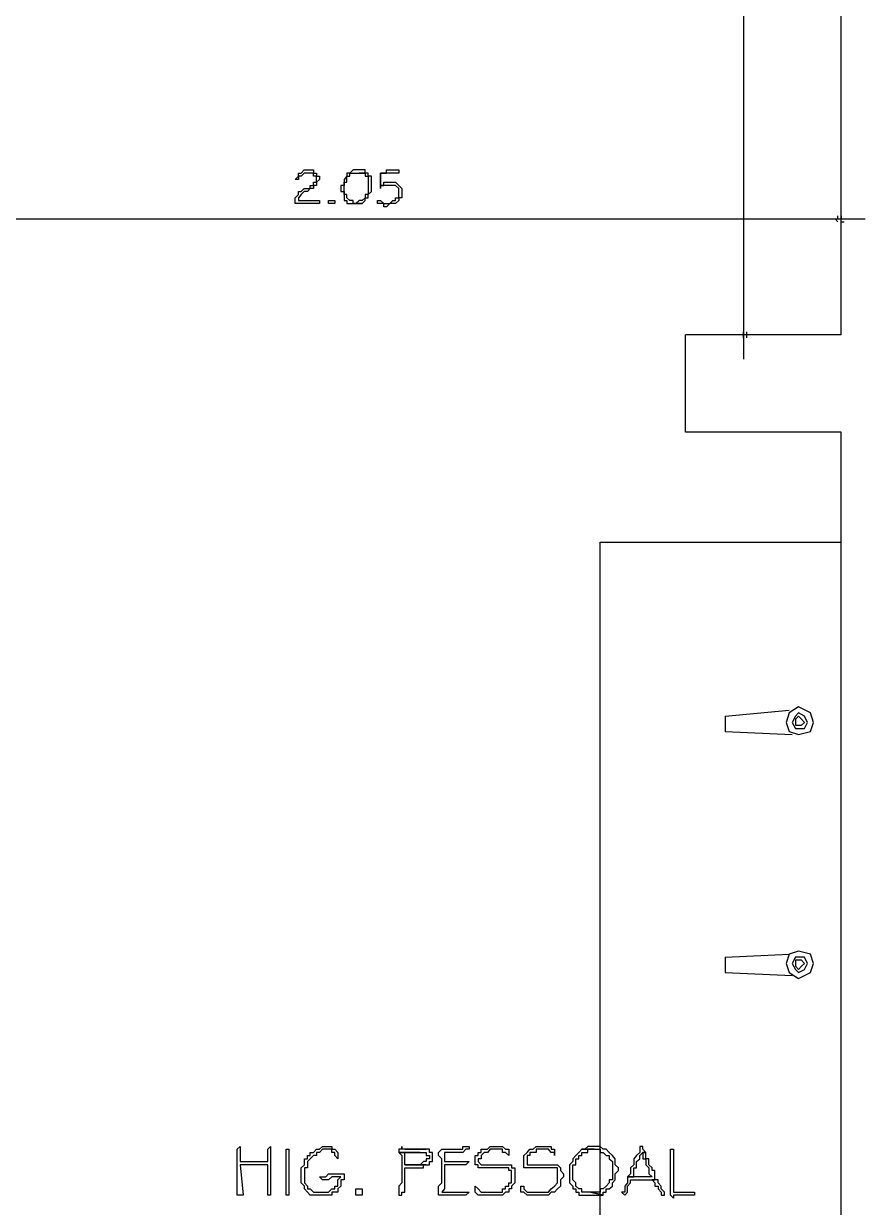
# Model space of a CAD drawing. Header units: millimetres. Extents: x -518.8 to -461.2, y 3.5 to 44.2.
# Drawn here: x -493.014 to -491.257, y 21.059 to 23.529 of the extents above; entities that cross this region are included whole.
import ezdxf

# ---------------------------------------------------------------- set-up
doc = ezdxf.new("R2010")
doc.units = ezdxf.units.MM
doc.header["$MEASUREMENT"] = 0
for name, color, linetype in [('10', 10, 'Continuous'), ('16', 16, 'Continuous'), ('4', 4, 'Continuous'), ('MYSOLIDS', 7, 'Continuous')]:
    doc.layers.add(name, color=color, linetype=linetype)

msp = doc.modelspace()

# ---------------------------------------------------------------- linework, layer by layer
at = {"layer": '10'}
for points in [[(-491.3075, 22.8789), (-491.3075, 24.2413)], [(-491.3075, 22.8789), (-491.6324, 22.8789)], [(-491.6324, 22.6759), (-491.6324, 22.8789)], [(-491.3075, 22.6759), (-491.6324, 22.6759)], [(-491.3075, 19.2887), (-491.3075, 22.6759)]]:
    msp.add_lwpolyline(points, dxfattribs=at)
at = {"layer": '16'}
for points in [[(-491.5113, 25.8398), (-491.5113, 22.8285)], [(-491.3075, 22.93), (-491.3075, 23.1721)], [(-493.4151, 23.121), (-491.2572, 23.121)], [(-491.3143, 23.115), (-491.3203, 23.121)], [(-491.3143, 23.121), (-491.3143, 23.121), (-491.3143, 23.121), (-491.3143, 23.1278)], [(-491.3075, 23.1278), (-491.3075, 23.121), (-491.3075, 23.121), (-491.3015, 23.121)], [(-491.3075, 23.115), (-491.3075, 23.115), (-491.3075, 23.115), (-491.3015, 23.115)], [(-491.3587, 22.8789), (-491.5564, 22.8789)], [(-491.5113, 22.8729), (-491.5113, 22.8789), (-491.5113, 22.8789), (-491.5113, 22.8789), (-491.5113, 22.8789), (-491.5113, 22.8857)], [(-491.5053, 22.8857), (-491.5053, 22.8789), (-491.5053, 22.8789), (-491.5053, 22.8789), (-491.5053, 22.8789), (-491.5053, 22.8729)]]:
    msp.add_lwpolyline(points, dxfattribs=at)
at = {"layer": '4'}
for points in [[(-491.3075, 19.5879), (-491.8105, 19.5879), (-491.8105, 22.4466), (-491.8105, 22.4466), (-491.3075, 22.4466)], [(-491.5496, 22.0834), (-491.4158, 22.0962)], [(-491.5496, 22.0834), (-491.5496, 22.0518), (-491.5496, 22.0518), (-491.4098, 22.0451)], [(-491.3654, 22.0706), (-491.3714, 22.0902), (-491.397, 22.103), (-491.4158, 22.0902), (-491.4226, 22.0706), (-491.4158, 22.0518), (-491.397, 22.0451), (-491.3714, 22.0518), (-491.3654, 22.0706)], [(-491.3782, 22.0706), (-491.3842, 22.0834), (-491.397, 22.0902), (-491.403, 22.0834), (-491.4098, 22.0706), (-491.403, 22.0578), (-491.397, 22.0578), (-491.3842, 22.0578), (-491.3782, 22.0706)], [(-491.3842, 22.0706), (-491.3902, 22.0774), (-491.397, 22.0834), (-491.403, 22.0774), (-491.403, 22.0706), (-491.403, 22.0646), (-491.397, 22.0646), (-491.3902, 22.0646), (-491.3842, 22.0706)], [(-491.5496, 21.5804), (-491.4158, 21.5872)], [(-491.3654, 21.5676), (-491.3714, 21.5872), (-491.397, 21.5932), (-491.4158, 21.5872), (-491.4226, 21.5676), (-491.4158, 21.5488), (-491.397, 21.536), (-491.3714, 21.5488), (-491.3654, 21.5676)], [(-491.5496, 21.5804), (-491.5496, 21.5488), (-491.5496, 21.5488), (-491.4098, 21.5421)], [(-491.3782, 21.5676), (-491.3842, 21.5804), (-491.397, 21.5804), (-491.403, 21.5804), (-491.4098, 21.5676), (-491.403, 21.5548), (-491.397, 21.5488), (-491.3842, 21.5548), (-491.3782, 21.5676)], [(-491.3842, 21.5676), (-491.3902, 21.5744), (-491.397, 21.5744), (-491.403, 21.5744), (-491.403, 21.5676), (-491.403, 21.5616), (-491.397, 21.5548), (-491.3902, 21.5616), (-491.3842, 21.5676)]]:
    msp.add_lwpolyline(points, dxfattribs=at)
at = {"layer": 'MYSOLIDS'}
for points in [[(-492.4406, 23.1594), (-492.403, 23.1594), (-492.3963, 23.1594), (-492.3963, 23.1594), (-492.3963, 23.1533), (-492.3963, 23.1533), (-492.3963, 23.1533), (-492.3963, 23.1533), (-492.403, 23.1533), (-492.403, 23.1533), (-492.4406, 23.1533), (-492.4406, 23.1533), (-492.4406, 23.1533), (-492.4474, 23.1533), (-492.4474, 23.1533), (-492.4474, 23.1533), (-492.4474, 23.1533), (-492.4474, 23.1533), (-492.4474, 23.1533), (-492.4474, 23.1594), (-492.4474, 23.1594), (-492.4474, 23.1654), (-492.4474, 23.1654), (-492.4474, 23.1654), (-492.4406, 23.1721), (-492.4406, 23.1721), (-492.4406, 23.1782), (-492.4346, 23.1782), (-492.4346, 23.1782), (-492.4346, 23.1782), (-492.4346, 23.1782), (-492.4286, 23.1849), (-492.4218, 23.1849), (-492.4218, 23.1849), (-492.4158, 23.1849), (-492.4158, 23.1909), (-492.4158, 23.1909), (-492.4158, 23.1909), (-492.409, 23.1909), (-492.409, 23.1977), (-492.409, 23.1977), (-492.403, 23.1977), (-492.403, 23.2037), (-492.403, 23.2037), (-492.403, 23.2105), (-492.403, 23.2105), (-492.409, 23.2105), (-492.409, 23.2165), (-492.409, 23.2165), (-492.4158, 23.2165), (-492.4158, 23.2165), (-492.4218, 23.2165), (-492.4218, 23.2165), (-492.4286, 23.2165), (-492.4286, 23.2165), (-492.4286, 23.2165), (-492.4346, 23.2105), (-492.4346, 23.2105), (-492.4406, 23.2105), (-492.4406, 23.2105), (-492.4406, 23.2037), (-492.4406, 23.2037), (-492.4406, 23.2037), (-492.4406, 23.2037), (-492.4474, 23.2037), (-492.4474, 23.2037), (-492.4474, 23.2037), (-492.4474, 23.2037), (-492.4474, 23.2037), (-492.4406, 23.2105), (-492.4406, 23.2105), (-492.4406, 23.2165), (-492.4406, 23.2165), (-492.4346, 23.2165), (-492.4346, 23.2165), (-492.4346, 23.2165), (-492.4286, 23.2233), (-492.4286, 23.2233), (-492.4218, 23.2233), (-492.4218, 23.2233), (-492.4218, 23.2233), (-492.4158, 23.2233), (-492.4158, 23.2233), (-492.409, 23.2233), (-492.409, 23.2165), (-492.403, 23.2165), (-492.403, 23.2165), (-492.403, 23.2165), (-492.403, 23.2105), (-492.3963, 23.2105), (-492.3963, 23.2037), (-492.3963, 23.2037), (-492.3963, 23.2037), (-492.403, 23.1977), (-492.403, 23.1977), (-492.403, 23.1909), (-492.403, 23.1909), (-492.403, 23.1909), (-492.409, 23.1909), (-492.409, 23.1849), (-492.409, 23.1849), (-492.4158, 23.1849), (-492.4158, 23.1849), (-492.4218, 23.1782), (-492.4218, 23.1782), (-492.4286, 23.1782), (-492.4286, 23.1782), (-492.4346, 23.1721), (-492.4346, 23.1721), (-492.4346, 23.1721), (-492.4406, 23.1654), (-492.4406, 23.1654), (-492.4406, 23.1654), (-492.4406, 23.1594), (-492.4406, 23.1594), (-492.4406, 23.1594), (-492.4406, 23.1594), (-492.4406, 23.1594)], [(-492.3136, 23.2233), (-492.3203, 23.2233), (-492.3203, 23.2233), (-492.3263, 23.2233), (-492.3263, 23.2233), (-492.3331, 23.2165), (-492.3331, 23.2165), (-492.3331, 23.2165), (-492.3391, 23.2165), (-492.3391, 23.2105), (-492.3391, 23.2105), (-492.3451, 23.2037), (-492.3451, 23.2037), (-492.3451, 23.1977), (-492.3451, 23.1977), (-492.3451, 23.1977), (-492.3451, 23.1909), (-492.3519, 23.1909), (-492.3519, 23.1849), (-492.3519, 23.1849), (-492.3519, 23.1849), (-492.3519, 23.1782), (-492.3451, 23.1782), (-492.3451, 23.1721), (-492.3451, 23.1721), (-492.3451, 23.1654), (-492.3451, 23.1654), (-492.3451, 23.1594), (-492.3391, 23.1594), (-492.3391, 23.1594), (-492.3391, 23.1533), (-492.3331, 23.1533), (-492.3331, 23.1533), (-492.3331, 23.1533), (-492.3263, 23.1533), (-492.3263, 23.1533), (-492.3203, 23.1533), (-492.3203, 23.1533), (-492.3136, 23.1533), (-492.3136, 23.1533), (-492.3075, 23.1533), (-492.3075, 23.1533), (-492.3203, 23.1533), (-492.3203, 23.1533), (-492.3263, 23.1533), (-492.3263, 23.1594), (-492.3331, 23.1594), (-492.3331, 23.1594), (-492.3331, 23.1594), (-492.3391, 23.1654), (-492.3391, 23.1654), (-492.3391, 23.1654), (-492.3391, 23.1721), (-492.3451, 23.1721), (-492.3451, 23.1782), (-492.3451, 23.1782), (-492.3451, 23.1849), (-492.3451, 23.1849), (-492.3451, 23.1909), (-492.3451, 23.1909), (-492.3451, 23.1977), (-492.3391, 23.1977), (-492.3391, 23.2037), (-492.3391, 23.2037), (-492.3391, 23.2037), (-492.3391, 23.2105), (-492.3331, 23.2105), (-492.3331, 23.2105), (-492.3331, 23.2165), (-492.3263, 23.2165), (-492.3263, 23.2165), (-492.3203, 23.2165), (-492.3203, 23.2165), (-492.3136, 23.2165), (-492.3008, 23.2165), (-492.3008, 23.2233), (-492.3075, 23.2233), (-492.3075, 23.2233), (-492.3136, 23.2233), (-492.3136, 23.2233), (-492.3136, 23.2233)], [(-492.2692, 23.2165), (-492.2692, 23.2105), (-492.2692, 23.2105), (-492.2692, 23.2105), (-492.2692, 23.2037), (-492.2692, 23.1977), (-492.2692, 23.1977), (-492.2692, 23.1909), (-492.2692, 23.1909), (-492.2624, 23.1909), (-492.2624, 23.1977), (-492.2564, 23.1977), (-492.2564, 23.1977), (-492.2564, 23.1977), (-492.2496, 23.1977), (-492.2496, 23.1977), (-492.2496, 23.1977), (-492.2436, 23.1977), (-492.2376, 23.1977), (-492.2376, 23.1977), (-492.2376, 23.1977), (-492.2308, 23.1909), (-492.2308, 23.1909), (-492.2308, 23.1909), (-492.2248, 23.1849), (-492.2248, 23.1849), (-492.2248, 23.1782), (-492.2248, 23.1782), (-492.2248, 23.1782), (-492.2248, 23.1721), (-492.2248, 23.1721), (-492.2248, 23.1654), (-492.2248, 23.1654), (-492.2308, 23.1654), (-492.2308, 23.1594), (-492.2308, 23.1594), (-492.2308, 23.1594), (-492.2376, 23.1533), (-492.2376, 23.1533), (-492.2436, 23.1533), (-492.2436, 23.1533), (-492.2496, 23.1533), (-492.2496, 23.1533), (-492.2564, 23.1466), (-492.2564, 23.1466), (-492.2624, 23.1466), (-492.2624, 23.1533), (-492.2692, 23.1533), (-492.2692, 23.1533), (-492.2692, 23.1533), (-492.2752, 23.1533), (-492.2752, 23.1594), (-492.2752, 23.1594), (-492.2752, 23.1594), (-492.2752, 23.1594), (-492.2752, 23.1594), (-492.2752, 23.1594), (-492.2692, 23.1594), (-492.2692, 23.1594), (-492.2692, 23.1594), (-492.2692, 23.1594), (-492.2692, 23.1594), (-492.2624, 23.1533), (-492.2624, 23.1533), (-492.2624, 23.1533), (-492.2564, 23.1533), (-492.2564, 23.1533), (-492.2564, 23.1533), (-492.2496, 23.1533), (-492.2496, 23.1533), (-492.2436, 23.1594), (-492.2436, 23.1594), (-492.2376, 23.1594), (-492.2376, 23.1594), (-492.2376, 23.1654), (-492.2308, 23.1654), (-492.2308, 23.1654), (-492.2308, 23.1721), (-492.2308, 23.1721), (-492.2308, 23.1782), (-492.2308, 23.1782), (-492.2308, 23.1849), (-492.2308, 23.1849), (-492.2376, 23.1909), (-492.2376, 23.1909), (-492.2376, 23.1909), (-492.2376, 23.1909), (-492.2436, 23.1909), (-492.2436, 23.1909), (-492.2496, 23.1909), (-492.2496, 23.1909), (-492.2564, 23.1909), (-492.2564, 23.1909), (-492.2564, 23.1909), (-492.2624, 23.1909), (-492.2624, 23.1909), (-492.2624, 23.1909), (-492.2692, 23.1909), (-492.2692, 23.1849), (-492.2692, 23.1849), (-492.2692, 23.1849), (-492.2692, 23.1849), (-492.2692, 23.1909), (-492.2692, 23.1909), (-492.2692, 23.1909), (-492.2692, 23.1977), (-492.2692, 23.1977), (-492.2692, 23.2037), (-492.2692, 23.2037), (-492.2692, 23.2105), (-492.2692, 23.2105), (-492.2692, 23.2165), (-492.2692, 23.2165), (-492.2692, 23.2165), (-492.2692, 23.2165), (-492.2692, 23.2165), (-492.2692, 23.2165), (-492.2624, 23.2165), (-492.2624, 23.2165), (-492.2564, 23.2165), (-492.2564, 23.2233), (-492.2496, 23.2233), (-492.2496, 23.2233), (-492.2436, 23.2233), (-492.2436, 23.2233), (-492.2376, 23.2233), (-492.2376, 23.2233), (-492.2308, 23.2233), (-492.2308, 23.2233), (-492.2308, 23.2233), (-492.2308, 23.2233), (-492.2308, 23.2233), (-492.2308, 23.2165), (-492.2308, 23.2165), (-492.2308, 23.2165), (-492.2308, 23.2165), (-492.2308, 23.2165), (-492.2376, 23.2165), (-492.2376, 23.2165), (-492.2436, 23.2165), (-492.2436, 23.2165), (-492.2496, 23.2165), (-492.2564, 23.2165), (-492.2564, 23.2165), (-492.2624, 23.2165), (-492.2624, 23.2165), (-492.2692, 23.2165), (-492.2692, 23.2165), (-492.2692, 23.2165), (-492.2692, 23.2165)], [(-492.3008, 23.2165), (-492.3136, 23.2165), (-492.3136, 23.2165), (-492.3075, 23.2165), (-492.3075, 23.2165), (-492.3008, 23.2165), (-492.3008, 23.2105), (-492.3008, 23.2105), (-492.3008, 23.2105), (-492.2948, 23.2105), (-492.2948, 23.2037), (-492.2948, 23.2037), (-492.2948, 23.1977), (-492.2948, 23.1977), (-492.2948, 23.1909), (-492.2948, 23.1909), (-492.2948, 23.1849), (-492.2948, 23.1849), (-492.2948, 23.1782), (-492.2948, 23.1782), (-492.2948, 23.1782), (-492.2948, 23.1782), (-492.2948, 23.1721), (-492.3008, 23.1721), (-492.3008, 23.1654), (-492.3008, 23.1654), (-492.3075, 23.1594), (-492.3075, 23.1594), (-492.3075, 23.1594), (-492.3136, 23.1594), (-492.3136, 23.1594), (-492.3203, 23.1533), (-492.3203, 23.1533), (-492.3075, 23.1533), (-492.3075, 23.1533), (-492.3008, 23.1594), (-492.3008, 23.1594), (-492.3008, 23.1654), (-492.2948, 23.1654), (-492.2948, 23.1654), (-492.2948, 23.1721), (-492.2948, 23.1721), (-492.288, 23.1782), (-492.288, 23.1782), (-492.288, 23.1849), (-492.288, 23.1849), (-492.288, 23.1909), (-492.288, 23.1909), (-492.288, 23.1909), (-492.288, 23.1977), (-492.288, 23.2037), (-492.288, 23.2037), (-492.288, 23.2105), (-492.2948, 23.2105), (-492.2948, 23.2105), (-492.2948, 23.2165), (-492.2948, 23.2165), (-492.2948, 23.2165), (-492.3008, 23.2165), (-492.3008, 23.2165)], [(-492.3707, 23.1533), (-492.3775, 23.1533), (-492.3775, 23.1533), (-492.3775, 23.1533), (-492.3775, 23.1533), (-492.3775, 23.1594), (-492.3707, 23.1594), (-492.3707, 23.1594), (-492.3707, 23.1594), (-492.3647, 23.1594), (-492.3647, 23.1594), (-492.3647, 23.1594), (-492.3647, 23.1594), (-492.3647, 23.1533), (-492.3707, 23.1533), (-492.3707, 23.1533), (-492.3707, 23.1533), (-492.3707, 23.1533), (-492.3707, 23.1533), (-492.3707, 23.1533)], [(-492.5045, 21.1473), (-492.5113, 21.1473), (-492.5113, 21.1473), (-492.5173, 21.1473), (-492.5241, 21.1473), (-492.5301, 21.1473), (-492.5301, 21.1473), (-492.5361, 21.1473), (-492.5361, 21.1473), (-492.5429, 21.1473), (-492.5489, 21.1473), (-492.5557, 21.1473), (-492.5557, 21.1473), (-492.5617, 21.1473), (-492.5557, 21.0842), (-492.5617, 21.0842), (-492.5617, 21.0842), (-492.5617, 21.0842), (-492.5617, 21.0842), (-492.5617, 21.0842), (-492.5617, 21.0842), (-492.5684, 21.0842), (-492.5684, 21.0842), (-492.5684, 21.1797), (-492.5684, 21.1797), (-492.5684, 21.1797), (-492.5617, 21.1857), (-492.5617, 21.1857), (-492.5617, 21.1797), (-492.5617, 21.1797), (-492.5617, 21.1797), (-492.5617, 21.1797), (-492.5617, 21.1541), (-492.5557, 21.1541), (-492.5489, 21.1541), (-492.5429, 21.1541), (-492.5429, 21.1541), (-492.5361, 21.1541), (-492.5301, 21.1541), (-492.5301, 21.1541), (-492.5241, 21.1541), (-492.5173, 21.1541), (-492.5113, 21.1541), (-492.5113, 21.1541), (-492.5045, 21.1541), (-492.5045, 21.1601), (-492.5045, 21.1669), (-492.5045, 21.1669), (-492.5045, 21.1729), (-492.5045, 21.1797), (-492.5045, 21.1797), (-492.5045, 21.1797), (-492.5045, 21.1797), (-492.4985, 21.1857), (-492.4985, 21.1857), (-492.4985, 21.1797), (-492.4985, 21.1797), (-492.4985, 21.1797), (-492.4985, 21.1797), (-492.4985, 21.1797), (-492.4985, 21.1729), (-492.4985, 21.1669), (-492.4985, 21.1601), (-492.4985, 21.1601), (-492.4985, 21.1541), (-492.4985, 21.1473), (-492.4985, 21.1413), (-492.4985, 21.1413), (-492.4985, 21.1353), (-492.4985, 21.1285), (-492.4985, 21.1285), (-492.4985, 21.1225), (-492.4985, 21.1157), (-492.4985, 21.1097), (-492.4985, 21.1097), (-492.4985, 21.103), (-492.4985, 21.0969), (-492.4985, 21.0902), (-492.4985, 21.0902), (-492.4985, 21.0902), (-492.4985, 21.0842), (-492.4985, 21.0842), (-492.4985, 21.0842), (-492.4985, 21.0842), (-492.4985, 21.0842), (-492.5045, 21.0842), (-492.5045, 21.0842), (-492.5045, 21.0902), (-492.5045, 21.0902), (-492.5045, 21.0902), (-492.5045, 21.0902), (-492.5045, 21.0969), (-492.5045, 21.103), (-492.5045, 21.1097), (-492.5045, 21.1097), (-492.5045, 21.1157), (-492.5045, 21.1225), (-492.5045, 21.1225), (-492.5045, 21.1285), (-492.5045, 21.1353), (-492.5045, 21.1413), (-492.5045, 21.1413), (-492.5045, 21.1473), (-492.5045, 21.1473), (-492.5045, 21.1473), (-492.5045, 21.1473), (-492.5045, 21.1473)], [(-492.4602, 21.1225), (-492.4602, 21.1225), (-492.4602, 21.1157), (-492.4602, 21.1097), (-492.4602, 21.103), (-492.4602, 21.103), (-492.4602, 21.0969), (-492.4602, 21.0902), (-492.4602, 21.0902), (-492.4602, 21.0902), (-492.4602, 21.0842), (-492.4602, 21.0842), (-492.4602, 21.0842), (-492.4602, 21.0842), (-492.4662, 21.0842), (-492.4662, 21.0842), (-492.4662, 21.0842), (-492.4662, 21.0842), (-492.4662, 21.0842), (-492.4662, 21.0842), (-492.4662, 21.0902), (-492.4662, 21.0969), (-492.4662, 21.0969), (-492.4662, 21.103), (-492.4662, 21.1097), (-492.4662, 21.1157), (-492.4662, 21.1157), (-492.4662, 21.1225), (-492.4662, 21.1285), (-492.4662, 21.1353), (-492.4662, 21.1353), (-492.4662, 21.1413), (-492.4662, 21.1473), (-492.4662, 21.1541), (-492.4662, 21.1541), (-492.4662, 21.1601), (-492.4662, 21.1669), (-492.4662, 21.1669), (-492.4662, 21.1729), (-492.4662, 21.1797), (-492.4662, 21.1797), (-492.4662, 21.1797), (-492.4662, 21.1797), (-492.4662, 21.1797), (-492.4602, 21.1797), (-492.4602, 21.1797), (-492.4602, 21.1797), (-492.4602, 21.1797), (-492.4602, 21.1797), (-492.4602, 21.1797), (-492.4602, 21.1729), (-492.4602, 21.1729), (-492.4602, 21.1669), (-492.4602, 21.1669), (-492.4602, 21.1601), (-492.4602, 21.1541), (-492.4602, 21.1473), (-492.4602, 21.1473), (-492.4602, 21.1413), (-492.4602, 21.1353), (-492.4602, 21.1285), (-492.4602, 21.1285), (-492.4602, 21.1225), (-492.4602, 21.1225), (-492.4602, 21.1225), (-492.4602, 21.1225)], [(-492.3519, 21.1225), (-492.3579, 21.1225), (-492.3647, 21.1225), (-492.3707, 21.1225), (-492.3707, 21.1225), (-492.3775, 21.1157), (-492.3835, 21.1157), (-492.3902, 21.1157), (-492.3902, 21.1157), (-492.3902, 21.1157), (-492.3902, 21.1157), (-492.3963, 21.1225), (-492.3963, 21.1225), (-492.3902, 21.1225), (-492.3902, 21.1225), (-492.3902, 21.1225), (-492.3902, 21.1225), (-492.3835, 21.1225), (-492.3775, 21.1285), (-492.3775, 21.1285), (-492.3707, 21.1285), (-492.3647, 21.1285), (-492.3579, 21.1285), (-492.3579, 21.1285), (-492.3519, 21.1285), (-492.3451, 21.1285), (-492.3451, 21.1285), (-492.3451, 21.1225), (-492.3451, 21.1225), (-492.3451, 21.1157), (-492.3519, 21.1157), (-492.3519, 21.1097), (-492.3519, 21.103), (-492.3519, 21.103), (-492.3579, 21.0969), (-492.3579, 21.0969), (-492.3579, 21.0902), (-492.3647, 21.0902), (-492.3707, 21.0902), (-492.3707, 21.0842), (-492.3707, 21.0842), (-492.3775, 21.0842), (-492.3835, 21.0842), (-492.3902, 21.0842), (-492.3902, 21.0842), (-492.3963, 21.0842), (-492.3963, 21.0842), (-492.403, 21.0842), (-492.409, 21.0842), (-492.409, 21.0842), (-492.4158, 21.0842), (-492.4218, 21.0902), (-492.4218, 21.0902), (-492.4218, 21.0902), (-492.4278, 21.0969), (-492.4278, 21.0969), (-492.4278, 21.103), (-492.4346, 21.1097), (-492.4346, 21.1097), (-492.4346, 21.1157), (-492.4346, 21.1225), (-492.4346, 21.1225), (-492.4346, 21.1285), (-492.4346, 21.1285), (-492.4346, 21.1353), (-492.4346, 21.1413), (-492.4278, 21.1473), (-492.4278, 21.1473), (-492.4278, 21.1541), (-492.4278, 21.1601), (-492.4218, 21.1601), (-492.4218, 21.1669), (-492.4158, 21.1669), (-492.4158, 21.1729), (-492.409, 21.1729), (-492.403, 21.1797), (-492.403, 21.1797), (-492.403, 21.1797), (-492.3963, 21.1797), (-492.3902, 21.1857), (-492.3902, 21.1857), (-492.3835, 21.1857), (-492.3835, 21.1857), (-492.3775, 21.1857), (-492.3707, 21.1857), (-492.3707, 21.1797), (-492.3647, 21.1797), (-492.3647, 21.1797), (-492.3579, 21.1729), (-492.3579, 21.1729), (-492.3579, 21.1669), (-492.3579, 21.1669), (-492.3579, 21.1601), (-492.3579, 21.1601), (-492.3579, 21.1601), (-492.3579, 21.1601), (-492.3647, 21.1669), (-492.3647, 21.1669), (-492.3647, 21.1729), (-492.3647, 21.1729), (-492.3707, 21.1729), (-492.3707, 21.1797), (-492.3775, 21.1797), (-492.3835, 21.1797), (-492.3835, 21.1797), (-492.3902, 21.1797), (-492.3963, 21.1729), (-492.3963, 21.1729), (-492.403, 21.1729), (-492.403, 21.1669), (-492.409, 21.1669), (-492.4158, 21.1601), (-492.4158, 21.1601), (-492.4158, 21.1601), (-492.4218, 21.1541), (-492.4218, 21.1473), (-492.4218, 21.1473), (-492.4218, 21.1413), (-492.4278, 21.1413), (-492.4278, 21.1353), (-492.4278, 21.1285), (-492.4278, 21.1225), (-492.4278, 21.1225), (-492.4278, 21.1157), (-492.4278, 21.1157), (-492.4278, 21.1097), (-492.4218, 21.103), (-492.4218, 21.103), (-492.4218, 21.0969), (-492.4158, 21.0969), (-492.4158, 21.0969), (-492.409, 21.0902), (-492.409, 21.0902), (-492.403, 21.0902), (-492.3963, 21.0902), (-492.3963, 21.0902), (-492.3902, 21.0902), (-492.3902, 21.0902), (-492.3835, 21.0902), (-492.3775, 21.0902), (-492.3775, 21.0902), (-492.3707, 21.0969), (-492.3647, 21.0969), (-492.3647, 21.0969), (-492.3647, 21.103), (-492.3579, 21.103), (-492.3579, 21.1097), (-492.3579, 21.1097), (-492.3579, 21.1157), (-492.3519, 21.1225), (-492.3519, 21.1225), (-492.3519, 21.1225), (-492.3519, 21.1225), (-492.3519, 21.1225)], [(-492.2248, 21.1857), (-492.2248, 21.1797), (-492.2308, 21.1797), (-492.2308, 21.1797), (-492.2308, 21.1729), (-492.1865, 21.1729), (-492.1865, 21.1729), (-492.1797, 21.1729), (-492.1797, 21.1729), (-492.1737, 21.1729), (-492.1737, 21.1729), (-492.1737, 21.1669), (-492.1669, 21.1669), (-492.1669, 21.1601), (-492.1737, 21.1601), (-492.1737, 21.1541), (-492.1737, 21.1541), (-492.1797, 21.1541), (-492.1797, 21.1541), (-492.1865, 21.1473), (-492.1865, 21.1473), (-492.1925, 21.1473), (-492.1993, 21.1473), (-492.2053, 21.1473), (-492.2053, 21.1473), (-492.2121, 21.1473), (-492.2181, 21.1473), (-492.1737, 21.1473), (-492.1737, 21.1473), (-492.1669, 21.1473), (-492.1669, 21.1541), (-492.1609, 21.1541), (-492.1609, 21.1601), (-492.1609, 21.1669), (-492.1609, 21.1669), (-492.1609, 21.1729), (-492.1669, 21.1729), (-492.1669, 21.1797), (-492.1737, 21.1797), (-492.2181, 21.1797), (-492.2248, 21.1797), (-492.2248, 21.1857), (-492.2248, 21.1857)], [(-492.2308, 21.1729), (-492.2308, 21.1729), (-492.2308, 21.1729), (-492.2248, 21.1669), (-492.2248, 21.1601), (-492.2248, 21.1601), (-492.2248, 21.1541), (-492.2248, 21.1541), (-492.2248, 21.1473), (-492.2248, 21.1413), (-492.2248, 21.1353), (-492.2248, 21.1353), (-492.2248, 21.1285), (-492.2248, 21.1225), (-492.2248, 21.1157), (-492.2248, 21.1157), (-492.2248, 21.1097), (-492.2308, 21.103), (-492.2308, 21.0969), (-492.2308, 21.0969), (-492.2308, 21.0902), (-492.2308, 21.0842), (-492.2248, 21.0842), (-492.2248, 21.0842), (-492.2248, 21.0842), (-492.2248, 21.0842), (-492.2248, 21.0902), (-492.2181, 21.0902), (-492.2181, 21.0969), (-492.2181, 21.103), (-492.2181, 21.1097), (-492.2181, 21.1097), (-492.2181, 21.1157), (-492.2181, 21.1225), (-492.2181, 21.1285), (-492.2181, 21.1285), (-492.2181, 21.1353), (-492.2181, 21.1353), (-492.2181, 21.1413), (-492.2181, 21.1413), (-492.2181, 21.1413), (-492.2121, 21.1413), (-492.2053, 21.1413), (-492.1993, 21.1413), (-492.1925, 21.1413), (-492.1925, 21.1413), (-492.1865, 21.1413), (-492.1797, 21.1413), (-492.1797, 21.1473), (-492.1737, 21.1473), (-492.2181, 21.1473), (-492.2181, 21.1473), (-492.2181, 21.1541), (-492.2181, 21.1541), (-492.2181, 21.1601), (-492.2181, 21.1669), (-492.2181, 21.1729), (-492.2181, 21.1729), (-492.2181, 21.1729), (-492.2121, 21.1729), (-492.2053, 21.1729), (-492.2053, 21.1729), (-492.2053, 21.1729), (-492.1993, 21.1729), (-492.1925, 21.1729), (-492.1865, 21.1729), (-492.2308, 21.1729), (-492.2308, 21.1729)], [(-492.1925, 21.1797), (-492.1925, 21.1797), (-492.1993, 21.1797), (-492.2053, 21.1797), (-492.2053, 21.1797), (-492.2121, 21.1797), (-492.2181, 21.1797), (-492.2181, 21.1797), (-492.1737, 21.1797), (-492.1737, 21.1797), (-492.1797, 21.1797), (-492.1865, 21.1797), (-492.1925, 21.1797), (-492.1925, 21.1797)], [(-492.1354, 21.1541), (-492.091, 21.1541), (-492.091, 21.1541), (-492.091, 21.1541), (-492.091, 21.1541), (-492.0842, 21.1541), (-492.0842, 21.1541), (-492.091, 21.1473), (-492.091, 21.1473), (-492.091, 21.1473), (-492.091, 21.1473), (-492.1354, 21.1473), (-492.1354, 21.1413), (-492.1354, 21.1413), (-492.1354, 21.1413), (-492.1354, 21.1413), (-492.1354, 21.1353), (-492.1354, 21.1285), (-492.1354, 21.1225), (-492.1354, 21.1225), (-492.1354, 21.1157), (-492.1354, 21.1157), (-492.1354, 21.1097), (-492.1354, 21.103), (-492.1354, 21.103), (-492.1354, 21.0969), (-492.1414, 21.0902), (-492.1414, 21.0902), (-492.1354, 21.0902), (-492.1293, 21.0902), (-492.1226, 21.0902), (-492.1226, 21.0902), (-492.1166, 21.0902), (-492.1098, 21.0902), (-492.1098, 21.0902), (-492.1038, 21.0902), (-492.097, 21.0902), (-492.097, 21.0902), (-492.091, 21.0902), (-492.091, 21.0902), (-492.0842, 21.0902), (-492.0842, 21.0902), (-492.0842, 21.0902), (-492.0842, 21.0902), (-492.0842, 21.0902), (-492.091, 21.0842), (-492.097, 21.0842), (-492.097, 21.0842), (-492.1038, 21.0842), (-492.1038, 21.0842), (-492.1098, 21.0842), (-492.1166, 21.0842), (-492.1226, 21.0842), (-492.1226, 21.0842), (-492.1293, 21.0842), (-492.1354, 21.0842), (-492.1354, 21.0842), (-492.1414, 21.0842), (-492.1414, 21.0842), (-492.1481, 21.0842), (-492.1481, 21.0842), (-492.1481, 21.0902), (-492.1481, 21.0902), (-492.1481, 21.0902), (-492.1481, 21.0902), (-492.1481, 21.0969), (-492.1481, 21.103), (-492.1414, 21.1097), (-492.1414, 21.1097), (-492.1414, 21.1157), (-492.1414, 21.1225), (-492.1414, 21.1285), (-492.1414, 21.1285), (-492.1414, 21.1353), (-492.1414, 21.1353), (-492.1414, 21.1413), (-492.1414, 21.1473), (-492.1414, 21.1541), (-492.1414, 21.1601), (-492.1414, 21.1601), (-492.1481, 21.1669), (-492.1481, 21.1729), (-492.1481, 21.1729), (-492.1481, 21.1729), (-492.1481, 21.1729), (-492.1414, 21.1797), (-492.1414, 21.1797), (-492.1414, 21.1797), (-492.1414, 21.1797), (-492.1354, 21.1797), (-492.1293, 21.1797), (-492.1226, 21.1797), (-492.1226, 21.1797), (-492.1226, 21.1797), (-492.1166, 21.1797), (-492.1098, 21.1797), (-492.1098, 21.1797), (-492.1038, 21.1797), (-492.097, 21.1797), (-492.097, 21.1857), (-492.091, 21.1857), (-492.091, 21.1857), (-492.091, 21.1857), (-492.0842, 21.1857), (-492.0842, 21.1857), (-492.0842, 21.1797), (-492.0842, 21.1797), (-492.0842, 21.1797), (-492.0842, 21.1797), (-492.091, 21.1797), (-492.091, 21.1797), (-492.097, 21.1729), (-492.1038, 21.1729), (-492.1098, 21.1729), (-492.1166, 21.1729), (-492.1226, 21.1729), (-492.1293, 21.1729), (-492.1293, 21.1729), (-492.1354, 21.1729), (-492.1354, 21.1729), (-492.1354, 21.1669), (-492.1354, 21.1669), (-492.1354, 21.1601), (-492.1354, 21.1601), (-492.1354, 21.1541), (-492.1354, 21.1541), (-492.1354, 21.1541), (-492.1354, 21.1541), (-492.1354, 21.1541)], [(-492.0015, 21.1669), (-492.0083, 21.1729), (-492.0083, 21.1729), (-492.0083, 21.1729), (-492.0083, 21.1729), (-492.0143, 21.1729), (-492.0143, 21.1797), (-492.0211, 21.1797), (-492.0271, 21.1797), (-492.0271, 21.1797), (-492.0339, 21.1797), (-492.0339, 21.1797), (-492.0399, 21.1797), (-492.0459, 21.1729), (-492.0459, 21.1729), (-492.0527, 21.1729), (-492.0587, 21.1669), (-492.0587, 21.1669), (-492.0587, 21.1601), (-492.0654, 21.1601), (-492.0654, 21.1541), (-492.0654, 21.1541), (-492.0587, 21.1473), (-492.0587, 21.1473), (-492.0527, 21.1473), (-492.0527, 21.1473), (-492.0459, 21.1473), (-492.0399, 21.1473), (-492.0399, 21.1473), (-492.0339, 21.1473), (-492.0339, 21.1473), (-492.0271, 21.1473), (-492.0211, 21.1473), (-492.0143, 21.1473), (-492.0143, 21.1473), (-492.0083, 21.1473), (-492.0015, 21.1473), (-492.0015, 21.1473), (-491.9955, 21.1473), (-491.9955, 21.1413), (-491.9887, 21.1413), (-491.9887, 21.1353), (-491.9887, 21.1353), (-491.9887, 21.1285), (-491.9887, 21.1225), (-491.9887, 21.1225), (-491.9887, 21.1157), (-491.9887, 21.1097), (-491.9887, 21.1097), (-491.9955, 21.103), (-491.9955, 21.0969), (-492.0015, 21.0969), (-492.0015, 21.0902), (-492.0015, 21.0902), (-492.0083, 21.0902), (-492.0083, 21.0902), (-492.0143, 21.0842), (-492.0211, 21.0842), (-492.0211, 21.0842), (-492.0271, 21.0842), (-492.0339, 21.0842), (-492.0399, 21.0842), (-492.0399, 21.0842), (-492.0459, 21.0842), (-492.0527, 21.0842), (-492.0527, 21.0842), (-492.0587, 21.0842), (-492.0654, 21.0842), (-492.0654, 21.0842), (-492.0714, 21.0902), (-492.0714, 21.0902), (-492.0714, 21.0969), (-492.0714, 21.0969), (-492.0714, 21.103), (-492.0714, 21.103), (-492.0714, 21.103), (-492.0714, 21.103), (-492.0654, 21.0969), (-492.0654, 21.0969), (-492.0654, 21.0969), (-492.0654, 21.0969), (-492.0587, 21.0902), (-492.0587, 21.0902), (-492.0587, 21.0902), (-492.0527, 21.0902), (-492.0459, 21.0902), (-492.0459, 21.0902), (-492.0399, 21.0902), (-492.0339, 21.0902), (-492.0271, 21.0902), (-492.0271, 21.0902), (-492.0211, 21.0902), (-492.0143, 21.0902), (-492.0143, 21.0969), (-492.0083, 21.0969), (-492.0083, 21.0969), (-492.0083, 21.103), (-492.0015, 21.103), (-492.0015, 21.1097), (-491.9955, 21.1097), (-491.9955, 21.1157), (-491.9955, 21.1225), (-491.9955, 21.1225), (-491.9955, 21.1285), (-491.9955, 21.1353), (-492.0015, 21.1353), (-492.0015, 21.1413), (-492.0015, 21.1413), (-492.0083, 21.1413), (-492.0143, 21.1413), (-492.0143, 21.1413), (-492.0143, 21.1413), (-492.0211, 21.1413), (-492.0271, 21.1413), (-492.0339, 21.1413), (-492.0399, 21.1413), (-492.0399, 21.1413), (-492.0459, 21.1413), (-492.0527, 21.1413), (-492.0527, 21.1413), (-492.0587, 21.1413), (-492.0654, 21.1413), (-492.0654, 21.1413), (-492.0654, 21.1473), (-492.0714, 21.1473), (-492.0714, 21.1541), (-492.0714, 21.1541), (-492.0714, 21.1601), (-492.0714, 21.1669), (-492.0654, 21.1669), (-492.0654, 21.1729), (-492.0587, 21.1729), (-492.0587, 21.1797), (-492.0527, 21.1797), (-492.0527, 21.1797), (-492.0459, 21.1797), (-492.0399, 21.1857), (-492.0399, 21.1857), (-492.0339, 21.1857), (-492.0271, 21.1857), (-492.0271, 21.1857), (-492.0211, 21.1857), (-492.0143, 21.1857), (-492.0143, 21.1857), (-492.0083, 21.1797), (-492.0015, 21.1797), (-492.0015, 21.1729), (-492.0015, 21.1729), (-492.0015, 21.1729), (-492.0015, 21.1729), (-492.0015, 21.1669), (-492.0015, 21.1669), (-492.0015, 21.1669), (-492.0015, 21.1669), (-492.0015, 21.1669)], [(-491.906, 21.1669), (-491.906, 21.1729), (-491.906, 21.1729), (-491.9128, 21.1729), (-491.9128, 21.1729), (-491.9128, 21.1729), (-491.9188, 21.1797), (-491.9256, 21.1797), (-491.9256, 21.1797), (-491.9256, 21.1797), (-491.9316, 21.1797), (-491.9384, 21.1797), (-491.9444, 21.1797), (-491.9444, 21.1729), (-491.9504, 21.1729), (-491.9572, 21.1729), (-491.9572, 21.1669), (-491.9632, 21.1669), (-491.9632, 21.1601), (-491.9632, 21.1601), (-491.9632, 21.1541), (-491.9632, 21.1541), (-491.9632, 21.1473), (-491.9572, 21.1473), (-491.9504, 21.1473), (-491.9504, 21.1473), (-491.9504, 21.1473), (-491.9444, 21.1473), (-491.9384, 21.1473), (-491.9316, 21.1473), (-491.9316, 21.1473), (-491.9256, 21.1473), (-491.9256, 21.1473), (-491.9188, 21.1473), (-491.9128, 21.1473), (-491.9128, 21.1473), (-491.906, 21.1473), (-491.9, 21.1473), (-491.9, 21.1473), (-491.8933, 21.1413), (-491.8933, 21.1413), (-491.8933, 21.1353), (-491.8933, 21.1353), (-491.8872, 21.1285), (-491.8872, 21.1225), (-491.8872, 21.1225), (-491.8933, 21.1157), (-491.8933, 21.1097), (-491.8933, 21.1097), (-491.8933, 21.103), (-491.9, 21.0969), (-491.9, 21.0969), (-491.906, 21.0902), (-491.906, 21.0902), (-491.906, 21.0902), (-491.9128, 21.0902), (-491.9188, 21.0842), (-491.9188, 21.0842), (-491.9256, 21.0842), (-491.9316, 21.0842), (-491.9316, 21.0842), (-491.9384, 21.0842), (-491.9444, 21.0842), (-491.9444, 21.0842), (-491.9504, 21.0842), (-491.9572, 21.0842), (-491.9632, 21.0842), (-491.9632, 21.0842), (-491.9632, 21.0842), (-491.9699, 21.0902), (-491.976, 21.0902), (-491.976, 21.0969), (-491.976, 21.0969), (-491.976, 21.103), (-491.976, 21.103), (-491.9699, 21.103), (-491.9699, 21.103), (-491.9699, 21.0969), (-491.9699, 21.0969), (-491.9699, 21.0969), (-491.9699, 21.0969), (-491.9632, 21.0902), (-491.9632, 21.0902), (-491.9572, 21.0902), (-491.9572, 21.0902), (-491.9504, 21.0902), (-491.9444, 21.0902), (-491.9384, 21.0902), (-491.9384, 21.0902), (-491.9316, 21.0902), (-491.9256, 21.0902), (-491.9256, 21.0902), (-491.9188, 21.0902), (-491.9128, 21.0969), (-491.9128, 21.0969), (-491.9128, 21.0969), (-491.906, 21.103), (-491.906, 21.103), (-491.9, 21.1097), (-491.9, 21.1097), (-491.9, 21.1157), (-491.9, 21.1225), (-491.9, 21.1225), (-491.9, 21.1285), (-491.9, 21.1353), (-491.9, 21.1353), (-491.9, 21.1413), (-491.906, 21.1413), (-491.9128, 21.1413), (-491.9128, 21.1413), (-491.9188, 21.1413), (-491.9188, 21.1413), (-491.9256, 21.1413), (-491.9316, 21.1413), (-491.9316, 21.1413), (-491.9384, 21.1413), (-491.9444, 21.1413), (-491.9504, 21.1413), (-491.9504, 21.1413), (-491.9572, 21.1413), (-491.9632, 21.1413), (-491.9632, 21.1413), (-491.9699, 21.1413), (-491.9699, 21.1473), (-491.9699, 21.1473), (-491.9699, 21.1541), (-491.9699, 21.1541), (-491.9699, 21.1601), (-491.9699, 21.1669), (-491.9699, 21.1669), (-491.9632, 21.1729), (-491.9632, 21.1729), (-491.9572, 21.1797), (-491.9572, 21.1797), (-491.9504, 21.1797), (-491.9504, 21.1797), (-491.9444, 21.1857), (-491.9384, 21.1857), (-491.9316, 21.1857), (-491.9316, 21.1857), (-491.9256, 21.1857), (-491.9256, 21.1857), (-491.9188, 21.1857), (-491.9128, 21.1857), (-491.9128, 21.1797), (-491.906, 21.1797), (-491.906, 21.1729), (-491.906, 21.1729), (-491.906, 21.1729), (-491.906, 21.1729), (-491.906, 21.1669), (-491.906, 21.1669), (-491.906, 21.1669), (-491.906, 21.1669), (-491.906, 21.1669)], [(-491.8489, 21.1797), (-491.8549, 21.1729), (-491.8549, 21.1729), (-491.8617, 21.1669), (-491.8617, 21.1669), (-491.8617, 21.1669), (-491.8677, 21.1601), (-491.8677, 21.1601), (-491.8677, 21.1541), (-491.8745, 21.1473), (-491.8745, 21.1413), (-491.8745, 21.1413), (-491.8745, 21.1353), (-491.8745, 21.1285), (-491.8745, 21.1285), (-491.8745, 21.1225), (-491.8745, 21.1157), (-491.8745, 21.1157), (-491.8745, 21.1097), (-491.8677, 21.103), (-491.8677, 21.103), (-491.8677, 21.0969), (-491.8617, 21.0969), (-491.8617, 21.0902), (-491.8549, 21.0902), (-491.8549, 21.0842), (-491.8489, 21.0842), (-491.8429, 21.0842), (-491.8429, 21.0842), (-491.8361, 21.0842), (-491.8301, 21.0842), (-491.8301, 21.0842), (-491.8233, 21.0842), (-491.8233, 21.0842), (-491.8173, 21.0842), (-491.8105, 21.0842), (-491.8105, 21.0842), (-491.8045, 21.0842), (-491.8301, 21.0902), (-491.8361, 21.0902), (-491.8361, 21.0902), (-491.8429, 21.0902), (-491.8489, 21.0902), (-491.8489, 21.0969), (-491.8549, 21.0969), (-491.8549, 21.0969), (-491.8549, 21.0969), (-491.8617, 21.103), (-491.8617, 21.1097), (-491.8617, 21.1097), (-491.8677, 21.1157), (-491.8677, 21.1225), (-491.8677, 21.1225), (-491.8677, 21.1285), (-491.8677, 21.1285), (-491.8677, 21.1353), (-491.8677, 21.1413), (-491.8677, 21.1473), (-491.8617, 21.1473), (-491.8617, 21.1541), (-491.8617, 21.1601), (-491.8549, 21.1601), (-491.8549, 21.1669), (-491.8549, 21.1669), (-491.8489, 21.1669), (-491.8489, 21.1729), (-491.8429, 21.1729), (-491.8361, 21.1729), (-491.8361, 21.1797), (-491.8301, 21.1797), (-491.8233, 21.1797), (-491.8489, 21.1797), (-491.8489, 21.1797)], [(-491.8233, 21.1857), (-491.8233, 21.1857), (-491.8301, 21.1857), (-491.8361, 21.1857), (-491.8361, 21.1857), (-491.8429, 21.1797), (-491.8489, 21.1797), (-491.8489, 21.1797), (-491.8233, 21.1797), (-491.8233, 21.1797), (-491.8173, 21.1797), (-491.8105, 21.1797), (-491.8105, 21.1729), (-491.8045, 21.1729), (-491.8045, 21.1729), (-491.7978, 21.1669), (-491.7918, 21.1669), (-491.7918, 21.1669), (-491.7918, 21.1601), (-491.7918, 21.1601), (-491.785, 21.1541), (-491.785, 21.1541), (-491.785, 21.1473), (-491.785, 21.1413), (-491.785, 21.1353), (-491.785, 21.1353), (-491.785, 21.1285), (-491.785, 21.1285), (-491.785, 21.1225), (-491.785, 21.1157), (-491.7918, 21.1157), (-491.7918, 21.1097), (-491.7918, 21.1097), (-491.7978, 21.103), (-491.7978, 21.103), (-491.8045, 21.0969), (-491.8045, 21.0969), (-491.8105, 21.0969), (-491.8105, 21.0902), (-491.8173, 21.0902), (-491.8233, 21.0902), (-491.8233, 21.0902), (-491.8301, 21.0902), (-491.8045, 21.0842), (-491.8045, 21.0902), (-491.7978, 21.0902), (-491.7978, 21.0969), (-491.7918, 21.0969), (-491.7918, 21.0969), (-491.785, 21.103), (-491.785, 21.1097), (-491.785, 21.1097), (-491.779, 21.1157), (-491.779, 21.1157), (-491.779, 21.1225), (-491.779, 21.1225), (-491.779, 21.1285), (-491.7722, 21.1353), (-491.7722, 21.1413), (-491.7722, 21.1413), (-491.7722, 21.1413), (-491.779, 21.1473), (-491.779, 21.1541), (-491.779, 21.1601), (-491.779, 21.1601), (-491.785, 21.1669), (-491.785, 21.1669), (-491.7918, 21.1729), (-491.7918, 21.1729), (-491.7918, 21.1729), (-491.7978, 21.1797), (-491.7978, 21.1797), (-491.8045, 21.1797), (-491.8105, 21.1857), (-491.8173, 21.1857), (-491.8173, 21.1857), (-491.8233, 21.1857), (-491.8233, 21.1857)], [(-491.7151, 21.1729), (-491.7218, 21.1729), (-491.7218, 21.1729), (-491.7218, 21.1669), (-491.7218, 21.1601), (-491.7151, 21.1601), (-491.7151, 21.1541), (-491.7151, 21.1473), (-491.7151, 21.1473), (-491.709, 21.1413), (-491.709, 21.1353), (-491.709, 21.1353), (-491.709, 21.1285), (-491.7023, 21.1225), (-491.7474, 21.1225), (-491.7534, 21.1225), (-491.7534, 21.1157), (-491.7534, 21.1157), (-491.7534, 21.1097), (-491.7594, 21.103), (-491.7594, 21.103), (-491.7594, 21.0969), (-491.7594, 21.0902), (-491.7662, 21.0902), (-491.7662, 21.0902), (-491.7594, 21.0842), (-491.7594, 21.0842), (-491.7594, 21.0842), (-491.7594, 21.0842), (-491.7534, 21.0902), (-491.7534, 21.0969), (-491.7534, 21.0969), (-491.7534, 21.103), (-491.7474, 21.1097), (-491.7474, 21.1097), (-491.7474, 21.1157), (-491.7023, 21.1157), (-491.6963, 21.1157), (-491.6963, 21.1225), (-491.6963, 21.1285), (-491.6963, 21.1353), (-491.7023, 21.1353), (-491.7023, 21.1413), (-491.7023, 21.1413), (-491.709, 21.1473), (-491.709, 21.1541), (-491.709, 21.1541), (-491.709, 21.1601), (-491.709, 21.1601), (-491.7151, 21.1601), (-491.7151, 21.1669), (-491.7151, 21.1729), (-491.7151, 21.1729), (-491.7151, 21.1729)], [(-491.7218, 21.1857), (-491.7218, 21.1857), (-491.7278, 21.1857), (-491.7278, 21.1797), (-491.7278, 21.1797), (-491.7278, 21.1729), (-491.7346, 21.1669), (-491.7346, 21.1669), (-491.7406, 21.1601), (-491.7406, 21.1473), (-491.7406, 21.1473), (-491.7474, 21.1413), (-491.7474, 21.1413), (-491.7474, 21.1353), (-491.7474, 21.1285), (-491.7474, 21.1285), (-491.7534, 21.1225), (-491.7474, 21.1225), (-491.7406, 21.1225), (-491.7406, 21.1285), (-491.7406, 21.1353), (-491.7406, 21.1413), (-491.7346, 21.1413), (-491.7346, 21.1413), (-491.7346, 21.1473), (-491.7346, 21.1541), (-491.7346, 21.1541), (-491.7278, 21.1601), (-491.7278, 21.1669), (-491.7278, 21.1669), (-491.7218, 21.1729), (-491.7151, 21.1729), (-491.7218, 21.1797), (-491.7218, 21.1857), (-491.7218, 21.1857), (-491.7218, 21.1857)], [(-491.6579, 21.0902), (-491.6519, 21.0902), (-491.6451, 21.0902), (-491.6451, 21.0902), (-491.6391, 21.0902), (-491.6324, 21.0902), (-491.6324, 21.0902), (-491.6263, 21.0902), (-491.6196, 21.0902), (-491.6136, 21.0902), (-491.6136, 21.0902), (-491.6136, 21.0902), (-491.6136, 21.0902), (-491.6136, 21.0902), (-491.6136, 21.0902), (-491.6136, 21.0842), (-491.6136, 21.0842), (-491.6196, 21.0842), (-491.6263, 21.0842), (-491.6263, 21.0842), (-491.6263, 21.0842), (-491.6324, 21.0842), (-491.6391, 21.0842), (-491.6451, 21.0842), (-491.6451, 21.0842), (-491.6519, 21.0842), (-491.6579, 21.0842), (-491.6579, 21.0774), (-491.6579, 21.0774), (-491.6639, 21.0842), (-491.6639, 21.0842), (-491.6639, 21.0842), (-491.6639, 21.0842), (-491.6639, 21.0902), (-491.6639, 21.0902), (-491.6639, 21.0969), (-491.6639, 21.103), (-491.6639, 21.103), (-491.6639, 21.1097), (-491.6639, 21.1157), (-491.6639, 21.1225), (-491.6639, 21.1225), (-491.6639, 21.1285), (-491.6639, 21.1353), (-491.6639, 21.1413), (-491.6639, 21.1413), (-491.6639, 21.1413), (-491.6639, 21.1473), (-491.6639, 21.1541), (-491.6639, 21.1601), (-491.6639, 21.1601), (-491.6639, 21.1669), (-491.6639, 21.1729), (-491.6639, 21.1797), (-491.6639, 21.1797), (-491.6639, 21.1797), (-491.6639, 21.1797), (-491.6579, 21.1797), (-491.6579, 21.1797), (-491.6579, 21.1797), (-491.6579, 21.1797), (-491.6579, 21.1797), (-491.6579, 21.1797), (-491.6579, 21.1797), (-491.6579, 21.1729), (-491.6579, 21.1669), (-491.6579, 21.1601), (-491.6579, 21.1601), (-491.6579, 21.1541), (-491.6579, 21.1473), (-491.6579, 21.1473), (-491.6579, 21.1413), (-491.6579, 21.1353), (-491.6579, 21.1285), (-491.6579, 21.1285), (-491.6579, 21.1225), (-491.6579, 21.1225), (-491.6579, 21.1157), (-491.6579, 21.1097), (-491.6579, 21.1097), (-491.6579, 21.103), (-491.6579, 21.103), (-491.6579, 21.0969), (-491.6579, 21.0902), (-491.6579, 21.0902), (-491.6579, 21.0902), (-491.6579, 21.0902), (-491.6579, 21.0902)], [(-492.3136, 21.0842), (-492.3203, 21.0842), (-492.3203, 21.0842), (-492.3203, 21.0902), (-492.3203, 21.0902), (-492.3203, 21.0902), (-492.3203, 21.0969), (-492.3136, 21.0969), (-492.3136, 21.0969), (-492.3075, 21.0969), (-492.3075, 21.0969), (-492.3075, 21.0902), (-492.3075, 21.0902), (-492.3075, 21.0842), (-492.3136, 21.0842), (-492.3136, 21.0842), (-492.3136, 21.0842), (-492.3136, 21.0842), (-492.3136, 21.0842), (-492.3136, 21.0842)], [(-491.6963, 21.1157), (-491.7023, 21.1157), (-491.7023, 21.1157), (-491.6963, 21.1097), (-491.6963, 21.1097), (-491.6963, 21.103), (-491.6895, 21.103), (-491.6895, 21.0969), (-491.6835, 21.0902), (-491.6835, 21.0842), (-491.6835, 21.0842), (-491.6835, 21.0842), (-491.6767, 21.0842), (-491.6767, 21.0842), (-491.6767, 21.0902), (-491.6835, 21.0969), (-491.6835, 21.0969), (-491.6835, 21.103), (-491.6895, 21.1097), (-491.6895, 21.1157), (-491.6963, 21.1157), (-491.6963, 21.1157)]]:
    msp.add_lwpolyline(points, dxfattribs=at)

doc.saveas('drawing.dxf')
